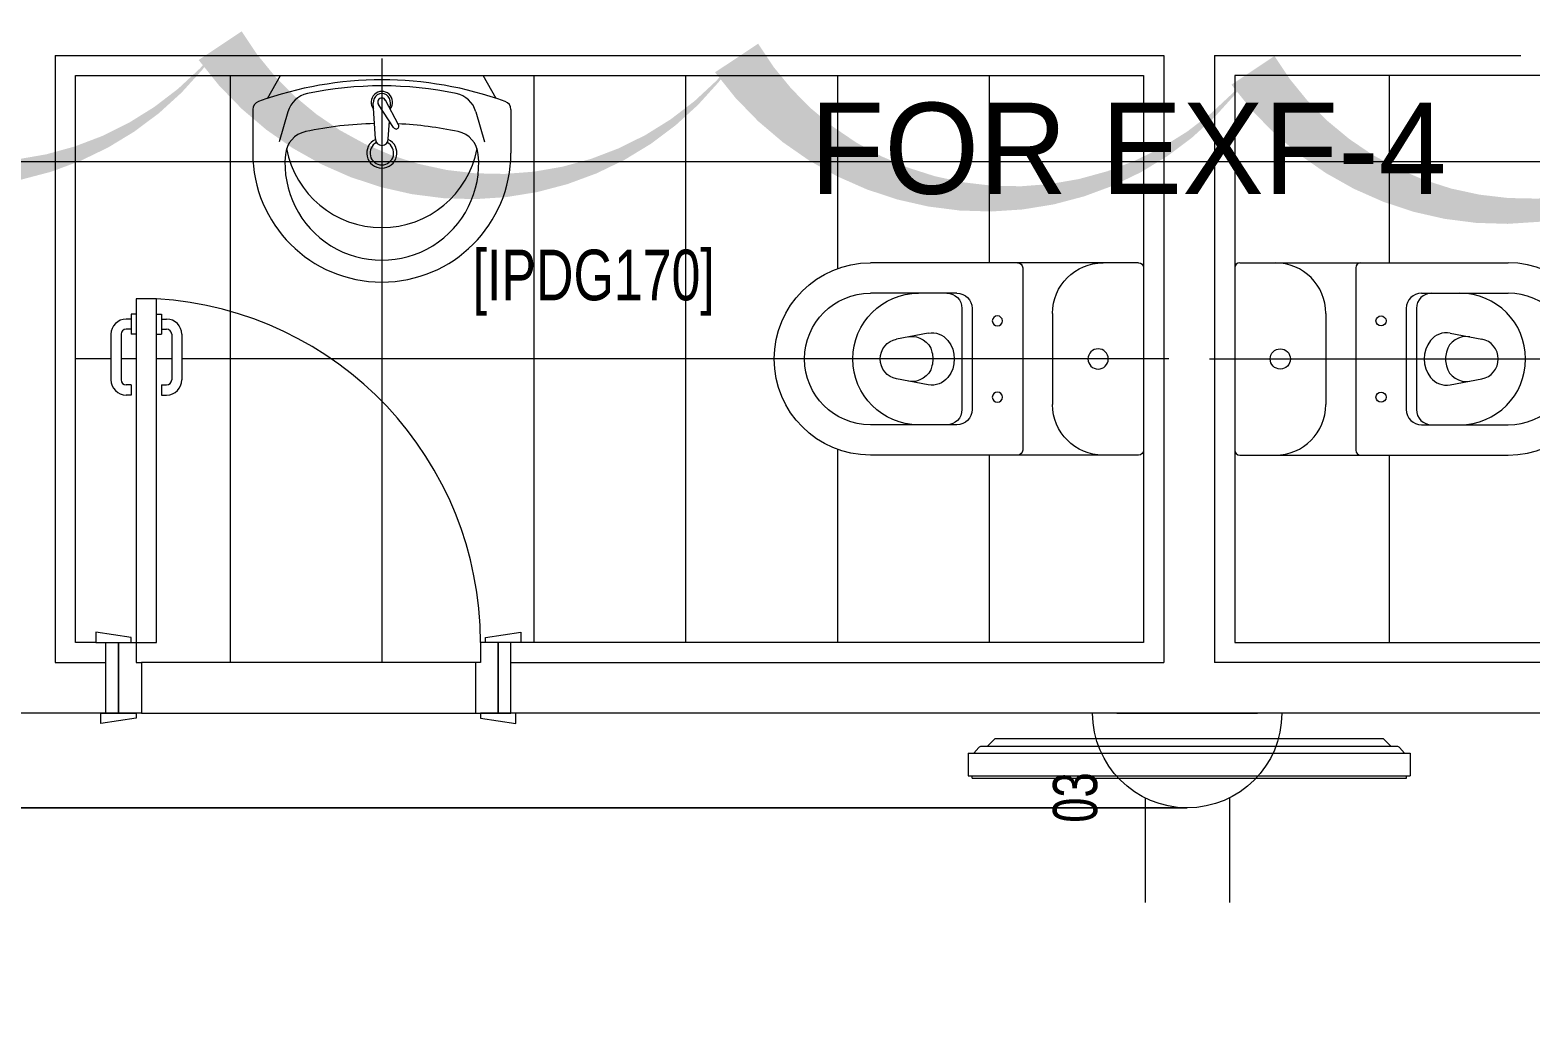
# Model space of a CAD drawing. Header units: metres. Extents: x 75097 to 220695, y -1557923 to -1361206.
# Drawn here: x 170503 to 173468, y -1428589 to -1426653 of the extents above; entities that cross this region are included whole.
import ezdxf

# ---------------------------------------------------------------- set-up
doc = ezdxf.new("R2010")
doc.units = ezdxf.units.M
doc.layers.get('0').update_dxf_attribs({"lineweight": 0})
for name, color, linetype, lineweight in [('A-100 - Copy$0$72_EGR_BASE_TEXT', 8, 'Continuous', 0), ('A-100 - Copy$0$car', 8, 'Continuous', 0), ('A-100 - Copy$0$Medical Equipment and Furniture', 8, 'Continuous', 0), ('A-100 - Copy$0$SANIT', 8, 'Continuous', 0), ('A-100 - Copy$0$Tiles', 8, 'Continuous', 0), ('A-100 - Copy$0$Walls', 8, 'Continuous', 0), ('A-100 - Copy$0$Wooden Joinery', 8, 'Continuous', 0)]:
    doc.layers.add(name, color=color, linetype=linetype, lineweight=lineweight)
for name, color, linetype, lineweight, true_color in [('E-POWR', 7, 'Continuous', 9, 0x4e7e3e), ('E-POWR-IDEN _1-100_', 7, 'Continuous', 9, 0x4e7e3e), ('E-PW', 7, 'Continuous', 9, 0x4e7e3e), ('EXF', 7, 'Continuous', 0, 0x4e7e3e), ('REV 01', 7, 'Continuous', 0, 0xe41b4d)]:
    doc.layers.add(name, color=color, linetype=linetype, lineweight=lineweight, true_color=true_color)
doc.styles.add('A-100 - Copy$0$X3G_ENTITY_257CFD', font='swisscl.ttf', dxfattribs={"height": 200})
doc.styles.add('A-100 - Copy$0$X3G_ENTITY_2587EA', font='swisscl.ttf', dxfattribs={"height": 200})
doc.styles.add('Optima_5', font='', dxfattribs={"height": 3.001645})
doc.styles.get('Optima_5').set_extended_font_data('Optima')

# ---------------------------------------------------------------- blocks, each defined once
blk = doc.blocks.new('GI-041_dwg_E-SKT2-3902840-GI-041')
at = {"layer": 'E-POWR'}
blk.add_line((0.1982, 0), (-0.1982, 0), dxfattribs=at)
at = {"layer": 'E-PW'}
for p, q in [((-0.0879, 0.1765), (-0.0879, 0.3944)), ((0.0878, 0.1766), (0.0878, 0.3944)), ((-0.1466, 0), (0.1466, 0))]:
    blk.add_line(p, q, dxfattribs=at)
blk.add_arc((0, 0), 0.1972, 0.0142, 180.0142, dxfattribs=at)
blk = doc.blocks.new('A-100 - Copy$0$DM15862C-P')
for p, q in [((-0.3835, 0), (-0.3983, -0.0149)), ((0.3835, 0), (-0.3835, 0)), ((0.3835, 0), (0.3983, -0.0149)), ((-0.4367, -0.0287), (-0.4367, -0.0734)), ((0.4365, -0.0287), (-0.4367, -0.0287)), ((-0.4157, -0.0175), (-0.4256, -0.0287)), ((0.41, -0.0149), (-0.4099, -0.0149)), ((0.4157, -0.0175), (0.4254, -0.0287)), ((0.4365, -0.0287), (0.4365, -0.0734)), ((0.4365, -0.0734), (-0.4367, -0.0734)), ((-0.4291, -0.078), (-0.4291, -0.0734)), ((0.429, -0.078), (-0.4291, -0.078)), ((0.429, -0.078), (0.429, -0.0734))]:
    blk.add_line(p, q)
for points in [[(-0.4099, -0.0149), (-0.4121, -0.0149), (-0.4141, -0.0158), (-0.4157, -0.0175)], [(0.4157, -0.0175), (0.4141, -0.0158), (0.4121, -0.0149), (0.41, -0.0149)]]:
    blk.add_open_spline(points, degree=3)
blk = doc.blocks.new('A-100 - Copy$0$WC manta')
at = {"layer": 'A-100 - Copy$0$SANIT'}
for p, q in [((-0.13, 0.18), (-0.13, -0.18)), ((-0.12, 0.19), (0.41, 0.19)), ((0.109, 0.18), (0.109, -0.18)), ((0.239, 0.13), (0.41, 0.13)), ((0.05, 0.09), (0.05, -0.09)), ((0.209, 0.1), (0.209, -0.1)), ((0.229, 0.1), (0.229, -0.1)), ((0.2955, 0.051), (0.3581, 0.0393)), ((-0.18, 0), (0.65, 0)), ((0.2955, -0.051), (0.3581, -0.0393)), ((0.239, -0.13), (0.41, -0.13)), ((-0.12, -0.19), (0.41, -0.19))]:
    blk.add_line(p, q, dxfattribs=at)
for centre, radius in [((0.159, 0.0752), 0.01), ((-0.04, 0), 0.02), ((0.159, -0.0753), 0.01)]:
    blk.add_circle(centre, radius, dxfattribs=at)
for centre, radius, start, end in [((-0.12, 0.18), 0.01, 90, 180), ((-0.05, 0.09), 0.1, 0, 90), ((0.119, 0.18), 0.01, 90, 180), ((0.41, 0), 0.19, 270, 90), ((0.239, 0.1), 0.03, 90, 180), ((0.259, 0.1), 0.03, 90, 180), ((0.3147, 0), 0.13, 270, 90), ((0.41, 0), 0.13, 270, 90), ((0.3029, 0), 0.0588, 141.525, 218.475), ((0.2882, 0.0117), 0.04, 79.4289, 141.525), ((0.3271, 0.0044), 0.04, 79.4289, 166.4176), ((0.3507, 0), 0.04, 280.5711, 79.4289), ((0.3454, 0), 0.0588, 166.4176, 193.5824), ((0.3271, -0.0044), 0.04, 193.5824, 280.5711), ((0.2882, -0.0117), 0.04, 218.475, 280.5711), ((-0.05, -0.09), 0.1, 270, 0), ((0.239, -0.1), 0.03, 180, 270), ((0.259, -0.1), 0.03, 180, 270), ((-0.12, -0.18), 0.01, 180, 270), ((0.119, -0.18), 0.01, 180, 270)]:
    blk.add_arc(centre, radius, start, end, dxfattribs=at)
blk = doc.blocks.new('A-100 - Copy$0$lav-manta 60')
at = {"layer": 'A-100 - Copy$0$SANIT'}
for p, q in [((0, 0.04), (0, -0.56)), ((-0.2658, -0.0529), (-0.2358, 0)), ((-0.2358, 0), (0.2358, 0)), ((0.2658, -0.0529), (0.2358, 0)), ((-0.015, -0.1473), (-0.0199, -0.064)), ((0.0274, -0.121), (-0.0078, -0.0673)), ((0.0389, -0.1142), (0.0087, -0.0575)), ((0.0191, -0.077), (0.0199, -0.064)), ((-0.3, -0.0789), (-0.3, -0.18)), ((-0.2185, -0.0841), (-0.2383, -0.1537)), ((0.2185, -0.0841), (0.2383, -0.1537)), ((0.3, -0.0789), (0.3, -0.18)), ((0.015, -0.1473), (0.0174, -0.1057))]:
    blk.add_line(p, q, dxfattribs=at)
for centre, radius, start, end in [((0, -0.8557), 0.8457, 70.1771, 109.8229), ((0, -0.8696), 0.8457, 78.1914, 101.8086), ((-0.28, -0.0789), 0.02, 109.8229, 180), ((-0.1608, -0.1006), 0.06, 101.8086, 164.0794), ((0, -0.0617), 0.025, 320.7474, 220.368), ((0, -0.0617), 0.02, 353.2671, 186.682), ((0, -0.0617), 0.00966, 25.4127, 215.9577), ((0.1608, -0.1006), 0.06, 15.9206, 78.1914), ((0.28, -0.0789), 0.02, 0, 70.1771), ((-0.1645, -0.189), 0.06, 102.0883, 174.8142), ((0, -0.9572), 0.8457, 91.1572, 102.0883), ((0, -0.9572), 0.8457, 88.5486, 88.844), ((0.0332, -0.1176), 0.00666, 210.6852, 30.6852), ((0, -0.9572), 0.8457, 77.9117, 87.4274), ((0.1645, -0.189), 0.06, 5.1858, 77.9117), ((0, -0.1282), 0.2252, 190.6097, 349.3903), ((0, -0.18), 0.035, 115.3106, 64.6894), ((0, -0.18), 0.0275, 117.1496, 62.8504), ((0, -0.1473), 0.015, 180, 0), ((0, -0.18), 0.3, 180, 0), ((0, -0.2039), 0.2252, 174.8142, 5.1858)]:
    blk.add_arc(centre, radius, start, end, dxfattribs=at)
blk = doc.blocks.new('A-100 - Copy')
at = {"layer": 'A-100 - Copy$0$car'}
for p, q in [((171382.5, -1427902.7, 0), (170722.5, -1427902.7, 0)), ((170722.5, -1428002.7, 0), (171382.5, -1428002.7, 0))]:
    blk.add_line(p, q, dxfattribs=at)
at = {"layer": 'A-100 - Copy$0$Tiles'}
for p, q in [((170897.7, -1426742.7, 0), (170897.7, -1427902.7, 0)), ((171497.7, -1426742.7, 0), (171497.7, -1427862.7, 0)), ((171797.7, -1426742.7, 0), (171797.7, -1427862.7, 0)), ((172097.7, -1426742.7, 0), (172097.7, -1427124.2, 0)), ((172397.7, -1426742.7, 0), (172397.7, -1427112.7, 0)), ((173188.1, -1426742.7, 0), (173188.1, -1427112.7, 0)), ((171197.7, -1427150.7, 0), (171197.7, -1427902.7, 0)), ((170662.5, -1427302.7, 0), (170592.5, -1427302.7, 0)), ((170712.5, -1427302.7, 0), (170682.5, -1427302.7, 0)), ((170782.5, -1427302.7, 0), (170752.5, -1427302.7, 0)), ((172052.9, -1427302.7, 0), (170802.5, -1427302.7, 0)), ((172097.7, -1427481.2, 0), (172097.7, -1427862.7, 0)), ((172397.7, -1427492.7, 0), (172397.7, -1427862.7, 0)), ((173188.1, -1427492.7, 0), (173188.1, -1427862.7, 0))]:
    blk.add_line(p, q, dxfattribs=at)
at = {"layer": 'A-100 - Copy$0$Tiles', "elevation": 0}
for points in [[(170632.5, -1427862.7), (170592.5, -1427862.7), (170592.5, -1426742.7), (172702.9, -1426742.7), (172702.9, -1427862.7), (171452.5, -1427862.7)], [(174953.3, -1427862.7), (174993.3, -1427862.7), (174993.3, -1426742.7), (172882.9, -1426742.7), (172882.9, -1427862.7), (174133.3, -1427862.7)]]:
    blk.add_lwpolyline(points, dxfattribs=at)
at = {"layer": 'A-100 - Copy$0$Walls'}
for p, q in [((170552.5, -1426702.7, 0), (170552.5, -1427902.7, 0)), ((170552.5, -1426702.7, 0), (172742.9, -1426702.7, 0)), ((172742.9, -1426702.7, 0), (172742.9, -1427902.7, 0)), ((172842.9, -1426702.7, 0), (172842.9, -1427902.7, 0)), ((172842.9, -1426702.7, 0), (173448.3, -1426702.7, 0)), ((170552.5, -1427902.7, 0), (170652.5, -1427902.7, 0)), ((170652.5, -1428002.7, 0), (170652.5, -1427902.7, 0)), ((171452.5, -1427902.7, 0), (172742.9, -1427902.7, 0)), ((171452.5, -1428002.7, 0), (171452.5, -1427902.7, 0)), ((174133.3, -1427902.7, 0), (172842.9, -1427902.7, 0)), ((170652.5, -1428002.7, 0), (168262.2, -1428002.7, 0)), ((174133.3, -1428002.7, 0), (171452.5, -1428002.7, 0))]:
    blk.add_line(p, q, dxfattribs=at)
at = {"layer": 'A-100 - Copy$0$Wooden Joinery'}
for p, q in [((170752.5, -1427183.9, 0), (170712.5, -1427183.9, 0)), ((170712.5, -1427183.9, 0), (170712.5, -1427862.7, 0)), ((170752.5, -1427862.7, 0), (170752.5, -1427183.9, 0)), ((170702.5, -1427223.9, 0), (170692.5, -1427223.9, 0)), ((170702.5, -1427213.9, 0), (170702.5, -1427253.9, 0)), ((170712.5, -1427213.9, 0), (170702.5, -1427213.9, 0)), ((170752.5, -1427213.9, 0), (170762.5, -1427213.9, 0)), ((170762.5, -1427213.9, 0), (170762.5, -1427253.9, 0)), ((170762.5, -1427223.9, 0), (170772.5, -1427223.9, 0)), ((170662.5, -1427253.9, 0), (170662.5, -1427343.9, 0)), ((170682.5, -1427253.9, 0), (170682.5, -1427343.9, 0)), ((170702.5, -1427243.9, 0), (170692.5, -1427243.9, 0)), ((170712.5, -1427253.9, 0), (170702.5, -1427253.9, 0)), ((170752.5, -1427253.9, 0), (170762.5, -1427253.9, 0)), ((170762.5, -1427243.9, 0), (170772.5, -1427243.9, 0)), ((170782.5, -1427253.9, 0), (170782.5, -1427343.9, 0)), ((170802.5, -1427253.9, 0), (170802.5, -1427343.9, 0)), ((170702.5, -1427353.9, 0), (170692.5, -1427353.9, 0)), ((170702.5, -1427353.9, 0), (170702.5, -1427373.9, 0)), ((170762.5, -1427353.9, 0), (170772.5, -1427353.9, 0)), ((170762.5, -1427353.9, 0), (170762.5, -1427373.9, 0)), ((170702.5, -1427373.9, 0), (170692.5, -1427373.9, 0)), ((170762.5, -1427373.9, 0), (170772.5, -1427373.9, 0)), ((170702.5, -1427852.7, 0), (170632.5, -1427842.7, 0)), ((170632.5, -1427842.7, 0), (170632.5, -1427862.7, 0)), ((170632.5, -1427862.7, 0), (170702.5, -1427862.7, 0)), ((170652.5, -1428002.7, 0), (170652.5, -1427862.7, 0)), ((170652.5, -1427862.7, 0), (170677.5, -1427862.7, 0)), ((170677.5, -1427862.7, 0), (170712.5, -1427862.7, 0)), ((170677.5, -1428002.7, 0), (170677.5, -1427862.7, 0)), ((170677.5, -1427862.7, 0), (170677.5, -1428002.7, 0)), ((170702.5, -1427862.7, 0), (170702.5, -1427852.7, 0)), ((170712.5, -1427862.7, 0), (170752.5, -1427862.7, 0)), ((170712.5, -1427862.7, 0), (170712.5, -1427902.7, 0)), ((171427.5, -1427862.7, 0), (171392.5, -1427862.7, 0)), ((171392.5, -1427862.7, 0), (171392.5, -1427902.7, 0)), ((171402.5, -1427852.7, 0), (171472.5, -1427842.7, 0)), ((171402.5, -1427862.7, 0), (171402.5, -1427852.7, 0)), ((171472.5, -1427862.7, 0), (171402.5, -1427862.7, 0)), ((171427.5, -1428002.7, 0), (171427.5, -1427862.7, 0)), ((171427.5, -1427862.7, 0), (171427.5, -1428002.7, 0)), ((171452.5, -1427862.7, 0), (171427.5, -1427862.7, 0)), ((171452.5, -1428002.7, 0), (171452.5, -1427862.7, 0)), ((171472.5, -1427842.7, 0), (171472.5, -1427862.7, 0)), ((170712.5, -1427902.7, 0), (170722.5, -1427902.7, 0)), ((170722.5, -1427902.7, 0), (170722.5, -1428002.7, 0)), ((171392.5, -1427902.7, 0), (171382.5, -1427902.7, 0)), ((171382.5, -1427902.7, 0), (171382.5, -1428002.7, 0)), ((170642.5, -1428022.7, 0), (170642.5, -1428002.7, 0)), ((170642.5, -1428002.7, 0), (170712.5, -1428002.7, 0)), ((170712.5, -1428012.7, 0), (170642.5, -1428022.7, 0)), ((170677.5, -1428002.7, 0), (170652.5, -1428002.7, 0)), ((170722.5, -1428002.7, 0), (170677.5, -1428002.7, 0)), ((170712.5, -1428002.7, 0), (170712.5, -1428012.7, 0)), ((171382.5, -1428002.7, 0), (171427.5, -1428002.7, 0)), ((171392.5, -1428002.7, 0), (171392.5, -1428012.7, 0)), ((171462.5, -1428002.7, 0), (171392.5, -1428002.7, 0)), ((171392.5, -1428012.7, 0), (171462.5, -1428022.7, 0)), ((171427.5, -1428002.7, 0), (171452.5, -1428002.7, 0)), ((171462.5, -1428022.7, 0), (171462.5, -1428002.7, 0))]:
    blk.add_line(p, q, dxfattribs=at)
for centre, radius, start, end in [((170712.5, -1427862.7, 0), 680, 0, 86.6277), ((170692.5, -1427253.9, 0), 30, 90, 180), ((170772.5, -1427253.9, 0), 30, 0, 90), ((170692.5, -1427253.9, 0), 10, 90, 180), ((170772.5, -1427253.9, 0), 10, 0, 90), ((170692.5, -1427343.9, 0), 30, 180, 270), ((170692.5, -1427343.9, 0), 10, 180, 270), ((170772.5, -1427343.9, 0), 10, 270, 0), ((170772.5, -1427343.9, 0), 30, 270, 0)]:
    blk.add_arc(centre, radius, start, end, dxfattribs=at)
at = {"layer": 'A-100 - Copy$0$Medical Equipment and Furniture', "xscale": -1000, "yscale": 1000, "zscale": 1000}
blk.add_blockref('A-100 - Copy$0$DM15862C-P', (172792.9, -1428052.7, 0), dxfattribs=at)
at = {"layer": 'A-100 - Copy$0$SANIT'}
for name, p, xscale, yscale, zscale in [('A-100 - Copy$0$lav-manta 60', (171197.7, -1426742.7, 0), 850.0000000001897, 850.0000000001897, 850.0000000001897), ('A-100 - Copy$0$WC manta', (172572.9, -1427302.7, 0), -999.9999999999995, 999.9999999999995, 999.9999999999995), ('A-100 - Copy$0$WC manta', (173012.9, -1427302.7, 0), 999.9999999999995, 999.9999999999995, 999.9999999999995)]:
    blk.add_blockref(name, p, dxfattribs=dict(at, xscale=xscale, yscale=yscale, zscale=zscale))
at = {"layer": 'A-100 - Copy$0$72_EGR_BASE_TEXT', "insert": (171616.3, -1427086.7, 0), "char_height": 100, "attachment_point": 2, "style": 'A-100 - Copy$0$X3G_ENTITY_2587EA'}
blk.add_mtext('[IPDG170]', dxfattribs=at)
at = {"layer": 'A-100 - Copy$0$Medical Equipment and Furniture', "insert": (172523.6, -1428169.2, 0), "char_height": 87.47, "attachment_point": 2, "rotation": 90, "style": 'A-100 - Copy$0$X3G_ENTITY_257CFD'}
blk.add_mtext('03', dxfattribs=at)

msp = doc.modelspace()

# ---------------------------------------------------------------- linework, layer by layer
at = {"layer": 'E-POWR', "const_width": 3}
msp.add_lwpolyline([(172789, -1428189.6), (168262.2, -1428189.6), (168262.2, -1426863.6), (167977.6, -1426863.6), (167977.6, -1429273.3), (168445.8, -1429743.9), (168445.8, -1430225.8), (172788.9, -1430225.8), (174419.8, -1430228.1), (174846.4, -1430228.1), (174846.4, -1431647.8)], dxfattribs=at)
at = {"layer": 'EXF', "color": 85}
msp.add_lwpolyline([(161785, -1395991.1), (161904.6, -1396128.5), (165976.8, -1396128.5), (165976.8, -1397607.5), (172947.6, -1397607.5), (173101.3, -1397241.1), (173200, -1397607.5), (173200, -1421773.1), (174564.6, -1421773.1), (174839.8, -1421910.7), (174805.1, -1421939.9), (174803.5, -1426913.3), (173771.1, -1426913.3), (173753.9, -1426896.1), (173737, -1426913), (164536.3, -1426913.3), (164536.3, -1420424.4)], dxfattribs=at)

# ---------------------------------------------------------------- block references
at = {"layer": 'E-POWR', "color": 85, "extrusion": (0, 0, -1), "xscale": 947.6469886575187, "yscale": 947.6469886575187, "zscale": -947.6469886575187, "rotation": 179.9927750024303}
msp.add_blockref('GI-041_dwg_E-SKT2-3902840-GI-041', (-172789, -1428002.7, 0), dxfattribs=at)

# ---------------------------------------------------------------- texts
at = {"layer": 'E-POWR-IDEN _1-100_', "insert": (172043.4, -1426796.3, 0), "char_height": 180.1, "width": 1627.594, "attachment_point": 1, "rotation": 360, "line_spacing_factor": 1.047943, "style": 'Optima_5'}
msp.add_mtext('FOR EXF-4', dxfattribs=at)

# ---------------------------------------------------------------- next in the draw order: block references
msp.add_blockref('A-100 - Copy', (0, 0))

# ---------------------------------------------------------------- next in the draw order: linework, layer by layer
at = {"layer": 'REV 01', "color": 3, "elevation": 0}
msp.add_lwpolyline([(175568.7, -1422375.7, 0, 102.1, -0.520567), (175585.1, -1423396.2, 0, 102.1, -0.520567), (175601.6, -1424416.7, 0, 102.1, -0.520567), (175618.1, -1425437.1, 0, 102.1, -0.520567), (175634.6, -1426457.6, 0, 102.1, -0.520567), (174959.6, -1426781.2, 0, 102.1, -0.520567), (173939.2, -1426756.8, 0, 102.1, -0.520567), (172918.9, -1426732.4, 0, 102.1, -0.520567), (171898.6, -1426708, 0, 102.1, -0.520567), (170878.3, -1426683.6, 0, 102.1, -0.520567), (169858, -1426659.2, 0, 102.1, -0.520567), (168837.7, -1426634.8, 0, 102.1, -0.520567), (167817.4, -1426610.4, 0, 102.1, -0.520567), (166797.1, -1426586, 0, 102.1, -0.520567), (165776.8, -1426561.6, 0, 102.1, -0.520567), (164756.5, -1426537.2, 0, 102.1, -0.520567), (163736.1, -1426512.8, 0, 102.1, -0.520567), (162715.8, -1426488.4, 0, 102.1, -0.520567), (161926.3, -1426235, 0, 102.1, -0.520567), (161909.8, -1425214.6, 0, 102.1, -0.520567), (161893.3, -1424194.1, 0, 102.1, -0.520567), (161876.9, -1423173.6, 0, 102.1, -0.520567)], format="xyseb", dxfattribs=at)

doc.saveas('drawing.dxf')
